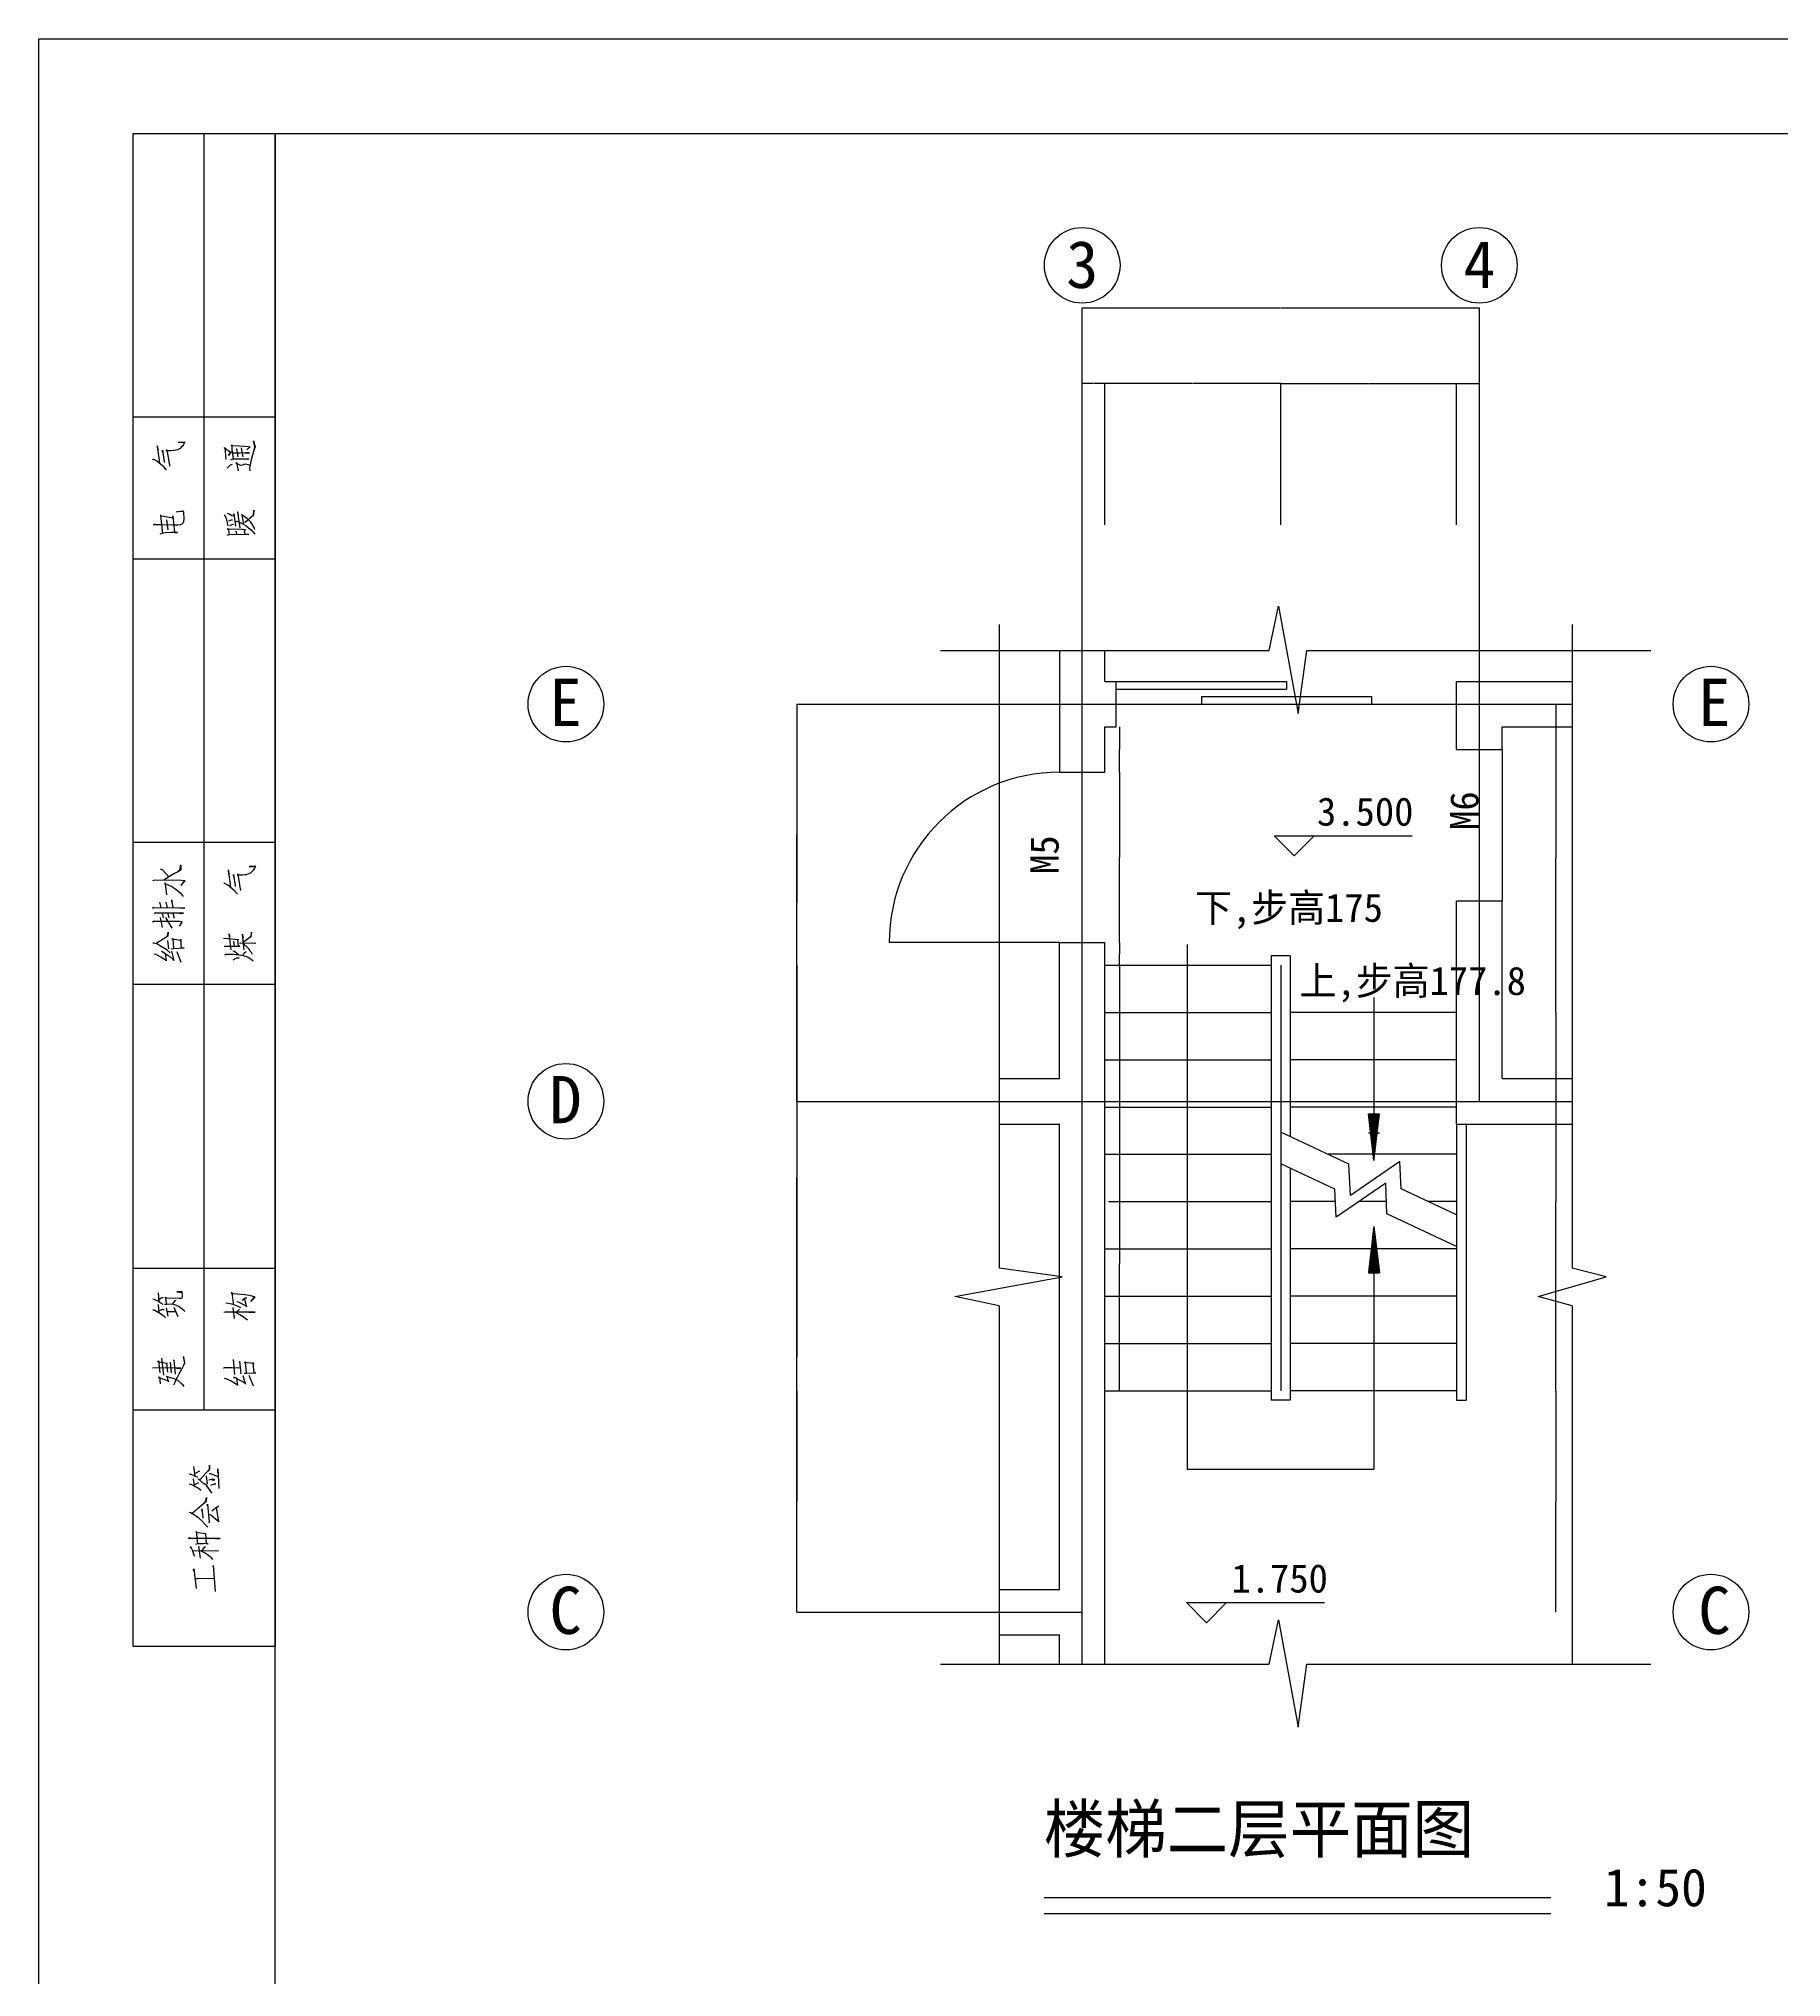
# Model space of a CAD drawing. Header units: metres. Extents: x 286744 to 316444, y -28825 to -7825.
# Drawn here: x 286744 to 295958, y -18073 to -7825 of the extents above; entities that cross this region are included whole.
import ezdxf

# ---------------------------------------------------------------- set-up
doc = ezdxf.new("R2010")
doc.units = ezdxf.units.M
for name, color, linetype in [('AXIS', 1, 'Continuous'), ('F', 4, 'Continuous'), ('HIDE1', 3, 'Continuous'), ('PUB_DIM', 3, 'Continuous'), ('W', 2, 'Continuous')]:
    doc.layers.add(name, color=color, linetype=linetype)
doc.dimstyles.get("Standard").update_dxf_attribs({"dimtxt": 2.5, "dimasz": 2.5, "dimexe": 1.25, "dimexo": 0.625, "dimtad": 1, "dimcen": 2.5, "dimazin": 3, "dimtfac": 1, "dimtmove": 0, "dimatfit": 3})

# ---------------------------------------------------------------- blocks, each defined once
blk = doc.blocks.new('A_SIGN')
for p, q in [((-135, 0), (-135, 15)), ((-120, 15), (-120, 0)), ((-90, 0), (-90, 15)), ((-75, 0), (-75, 15)), ((-45, 15), (-45, 0)), ((-30, 0), (-30, 15)), ((-135, 7.5), (0, 7.5))]:
    blk.add_line(p, q)
blk.add_lwpolyline([(0, 0), (-160, 0), (-160, 15), (0, 15)], close=True)
for points in [[(-132.5, 9.62), (-132.37, 9.73), (-132.17, 9.93), (-131.95, 10.2), (-131.81, 10.42), (-131.68, 10.67), (-131.57, 11.06), (-131.46, 11.5), (-131.4, 11.44), (-132.01, 11.3), (-131.95, 11.25), (-131.65, 12.08), (-131.59, 12.3), (-131.48, 12.24), (-132.23, 12.16)], [(-130.99, 11.36), (-130, 11.47), (-130.08, 11.44), (-129.91, 12.46), (-129.8, 12.35), (-131.07, 12.19)], [(-130.55, 10.42), (-130.6, 10.17), (-130.55, 9.98), (-130.52, 12.76), (-130.55, 12.96)], [(-125.26, 11.58), (-125.15, 11.72), (-124.98, 11.88), (-124.81, 12.13), (-124.43, 12.79), (-124.43, 12.93)], [(-124.7, 12.27), (-123.82, 12.35)], [(-123.85, 11.86), (-123.71, 12.08), (-123.49, 12.41), (-123.3, 12.79), (-123.27, 12.93)], [(-123.55, 12.27), (-122.61, 12.35)], [(-86.71, 11.65), (-87.5, 11.51), (-87.45, 11.54), (-87.12, 12.09), (-86.84, 12.59), (-86.79, 12.78)], [(-86.65, 11.12), (-86.37, 11.43), (-86.18, 11.7), (-85.93, 12.12), (-85.74, 12.45), (-85.63, 12.78), (-85.63, 12.92)], [(-85, 11.54), (-84.86, 11.4), (-84.45, 11.32), (-84.89, 11.35), (-85.69, 12.61)], [(-83.37, 9.88), (-83.84, 10.13), (-83.4, 9.83), (-83.37, 9.88), (-83.34, 10.13), (-83.34, 12.89), (-83.29, 12.81), (-83.4, 12.97)], [(-82.46, 10.16), (-82.49, 9.94), (-82.46, 9.69), (-82.46, 12.72), (-82.43, 12.67), (-82.54, 12.81)], [(-81.88, 10.11), (-81.91, 9.83), (-81.88, 9.55), (-81.91, 12.89), (-81.85, 12.83), (-81.96, 12.97)], [(-79.04, 9.61), (-79.54, 9.97), (-79.04, 9.53), (-79.02, 9.66), (-78.99, 9.91), (-78.96, 12.72), (-79.02, 12.97)], [(-39.98, 9.79), (-40.01, 10.42), (-39.9, 9.76), (-39.96, 9.73), (-40.07, 9.71), (-40.75, 9.65), (-41.06, 9.68), (-41.2, 9.73), (-41.31, 9.87), (-41.39, 10.01), (-41.42, 10.28), (-41.42, 10.81), (-41.39, 12.1), (-41.39, 12.76), (-41.33, 12.74), (-41.44, 12.85)], [(-35.6, 11.5), (-35.27, 11.77), (-35.02, 12.08), (-34.66, 12.52), (-34.47, 12.82), (-34.47, 12.96)], [(-34.86, 12.21), (-33.04, 12.46), (-33.2, 12.49), (-33.48, 12.38)], [(-132.34, 10.7), (-132.06, 10.59), (-131.84, 10.5), (-131.51, 10.34), (-131.18, 10.15), (-130.74, 9.9), (-130.38, 9.73), (-130.33, 9.71), (-130.02, 9.54), (-129.33, 9.68), (-129.36, 9.68), (-130, 9.6), (-130.3, 9.68)], [(-131.32, 11.77), (-129.5, 11.97)], [(-129.83, 10.67), (-129.75, 10.73), (-129.67, 10.7), (-131.21, 10.59)], [(-131.07, 10.95), (-129.94, 11.08)], [(-124.1, 10.7), (-125.12, 10.31)], [(-124.18, 11.52), (-125.06, 11.36)], [(-124.59, 9.57), (-124.51, 9.62), (-124.37, 9.79), (-124.18, 10.01), (-124.04, 10.2), (-123.93, 10.42), (-123.85, 10.75), (-123.8, 11.08), (-123.82, 11.44), (-123.85, 11.69)], [(-124.57, 11.41), (-124.57, 10.5)], [(-124.48, 12.27), (-124.37, 11.99), (-124.35, 11.91), (-124.35, 11.74)], [(-123.8, 11.47), (-123.05, 11.58), (-123.13, 11.63), (-123.13, 11.47), (-123.16, 10.15), (-123.16, 9.95), (-123.11, 9.84), (-123.02, 9.79), (-122.91, 9.79), (-122.56, 9.82), (-122.5, 9.84), (-122.5, 10.39), (-122.56, 9.84)], [(-123.41, 10.5), (-123.46, 10.62), (-123.8, 10.89)], [(-123.27, 12.27), (-123.11, 11.97), (-123.08, 11.83)], [(-86.51, 10.41), (-87.64, 9.97)], [(-86.48, 10.96), (-87.45, 10.71), (-87.37, 10.77), (-87.09, 11.1), (-86.93, 11.35), (-86.54, 11.95), (-86.51, 12.03)], [(-85.33, 11.4), (-86.21, 11.29)], [(-86.21, 10.99), (-86.18, 10.74), (-86.15, 10.19), (-86.13, 9.61), (-86.15, 9.91), (-85.19, 9.97), (-85.33, 9.97), (-85.22, 10.93), (-85.13, 10.82), (-86.18, 10.74)], [(-84.03, 10.88), (-82.93, 11.57)], [(-83.98, 11.92), (-82.9, 12.12)], [(-83.01, 10.63), (-82.49, 10.77)], [(-82.96, 11.81), (-82.46, 11.92)], [(-82.54, 11.35), (-82.96, 11.24)], [(-81.28, 11.57), (-81.88, 11.43)], [(-81.85, 12.06), (-81.3, 12.2)], [(-81.85, 10.77), (-81.06, 10.93), (-81.17, 10.96), (-81.36, 10.88)], [(-80.5, 11.46), (-79.35, 11.59), (-79.26, 11.62), (-79.32, 11.7), (-79.46, 11.32), (-79.65, 10.93), (-79.84, 10.6), (-80.06, 10.33), (-80.31, 10.05), (-80.56, 9.83), (-80.7, 9.72)], [(-77.89, 10.08), (-77.36, 9.99), (-77.89, 9.99), (-78, 10.16), (-78.27, 10.63), (-78.52, 11.07), (-78.74, 11.46), (-78.96, 11.79)], [(-78.63, 11.26), (-77.89, 11.92), (-77.8, 12.12)], [(-77.86, 10.05), (-78.11, 10.33)], [(-42.3, 11.88), (-40.4, 12.08), (-40.42, 12.16), (-40.64, 10.81), (-40.45, 10.81), (-42.22, 10.64), (-42.19, 10.34), (-42.22, 10.95), (-42.22, 11), (-42.24, 11.61), (-42.3, 11.99), (-42.38, 12.19)], [(-41.91, 11.33), (-40.86, 11.44)], [(-32.68, 9.62), (-32.68, 10.26), (-32.62, 9.54), (-32.74, 9.62), (-32.9, 9.68), (-33.07, 9.79), (-33.18, 9.93), (-33.31, 10.06), (-33.4, 10.2), (-33.45, 10.37), (-33.51, 10.53), (-33.53, 10.73), (-33.56, 10.97), (-33.56, 11.39), (-33.56, 11.52), (-33.48, 11.44), (-35.08, 11.17), (-35.16, 11.14), (-35.22, 11.19)], [(-33.73, 11.88), (-33.62, 11.94), (-33.51, 11.91), (-34.72, 11.74), (-34.75, 11.72), (-34.8, 11.74)], [(-152.06, 8.56), (-151.9, 8.62), (-151.79, 8.59), (-153.88, 8.34)], [(-152.83, 8.37), (-152.78, 8.15), (-152.81, 6.41)], [(-149.61, 8.86), (-149.47, 8.97), (-149.42, 8.95), (-149.86, 8.75), (-149.89, 8.75), (-150.19, 8.62), (-150.46, 8.53)], [(-149.86, 8.73), (-149.89, 6), (-149.91, 6.16), (-149.89, 6.33)], [(-149.14, 8.17), (-147.85, 8.31), (-147.9, 8.39), (-148.04, 7.38), (-149.11, 7.29), (-149.14, 7.13), (-149.14, 7.07), (-149.11, 7.35), (-149.14, 7.62), (-149.14, 8.17), (-149.2, 8.42)], [(-148.56, 6.3), (-148.62, 5.94), (-148.56, 5.8), (-148.56, 9.08), (-148.48, 9.03), (-148.62, 9.19)], [(-147.38, 7.13), (-147.05, 7.43), (-146.72, 7.76), (-146.44, 8.06), (-146.11, 8.53), (-145.86, 8.97), (-145.83, 9.11)], [(-144.84, 7.49), (-144.68, 7.35), (-144.24, 7.26), (-144.65, 7.29), (-144.68, 7.29), (-145.94, 8.78)], [(-143.49, 7.87), (-143.27, 8.15), (-143.08, 8.48), (-142.86, 8.89), (-142.83, 9.08)], [(-143.05, 8.53), (-142.25, 8.62)], [(-142.86, 8.5), (-142.67, 8.09)], [(-142.11, 8.17), (-141.78, 8.95), (-141.81, 9.08)], [(-141.98, 8.45), (-140.98, 8.59)], [(-141.67, 8.42), (-141.43, 7.98)], [(-154.18, 6.3), (-151.43, 6.52), (-151.51, 6.58), (-151.76, 6.49)], [(-150.8, 6.58), (-150.63, 6.74), (-150.41, 7.02), (-150.13, 7.4), (-149.86, 7.95)], [(-150.66, 7.9), (-149.39, 8.09)], [(-149.86, 7.73), (-149.5, 7.46), (-149.42, 7.38)], [(-145.17, 7.15), (-145.06, 7.18), (-144.95, 7.15), (-146.85, 6.99), (-146.96, 7.02)], [(-146.05, 6.93), (-146.08, 6.82), (-146.5, 6.3), (-146.74, 6), (-146.83, 5.97), (-145.31, 6.22), (-145.7, 6.69)], [(-145.7, 7.71), (-145.56, 7.76), (-145.45, 7.76), (-146.33, 7.65), (-146.39, 7.65), (-146.41, 7.65)], [(-145.31, 6.22), (-145.2, 6.08), (-145.12, 5.91)], [(-143.8, 6.66), (-143.6, 6.8), (-143.41, 6.93), (-143.02, 7.24), (-142.8, 7.49), (-142.78, 7.54), (-142.33, 8.04), (-142.31, 8.17)], [(-142.94, 6.8), (-142.8, 6.44), (-142.8, 6.27), (-142.83, 6.49)], [(-141.95, 7.29), (-142.83, 7.18)], [(-142.36, 6.69), (-142.36, 6.38), (-142.31, 6.6), (-142.42, 7.02)], [(-142.36, 7.98), (-141.26, 6.93), (-140.82, 6.93), (-141.26, 6.96), (-141.48, 7.15)], [(-142.06, 6.02), (-141.73, 6.8), (-141.73, 6.99)], [(-141.65, 6.05), (-141.34, 6.08), (-141.2, 6.08), (-143.3, 5.94)], [(-131.64, 5.39), (-131.66, 5.2), (-131.91, 4.67), (-132.3, 4.01), (-132.41, 3.96), (-131.64, 4.07), (-131.55, 4.29), (-131.55, 4.42), (-131.58, 4.2), (-132.08, 3.29), (-132.13, 3.18), (-132.27, 3.13), (-131.39, 3.38)], [(-131.25, 4.26), (-131.22, 4.26), (-129.65, 4.42)], [(-130.56, 3.68), (-130.53, 4.53), (-130.53, 5.36), (-130.59, 5.47)], [(-125.49, 2.94), (-125.3, 3.16), (-125.13, 3.4), (-124.94, 3.74), (-124.66, 4.23)], [(-125.32, 4.31), (-124.14, 4.45)], [(-124.64, 2.77), (-124.66, 2.36), (-124.64, 2.11), (-124.66, 5.28), (-124.69, 5.42)], [(-124.19, 3.63), (-124.08, 3.85), (-123.95, 4.15), (-123.84, 4.45), (-123.73, 4.95), (-123.7, 5.2)], [(-123.84, 4.42), (-123.7, 4.4), (-122.57, 4.56), (-122.65, 4.64), (-122.68, 4.45), (-122.68, 4.4), (-122.79, 3.21), (-122.79, 3.16), (-122.84, 2.8), (-122.93, 2.47), (-123.01, 2.25), (-123.07, 2.11), (-123.53, 2.58), (-123.04, 2.16), (-122.98, 2.33)], [(-87.53, 2.33), (-87.37, 2.55), (-87.23, 2.74), (-87.12, 2.94), (-87.04, 3.13), (-86.98, 3.35), (-86.93, 3.57), (-86.9, 3.82), (-86.87, 4.12), (-86.84, 4.45), (-86.84, 5.25), (-86.82, 5.2), (-86.9, 5.36)], [(-87.39, 4.45), (-87.17, 4.07), (-87.17, 3.96), (-87.17, 3.82), (-87.2, 4.09)], [(-86.9, 3.85), (-86.51, 4.29), (-86.46, 4.48)], [(-86.35, 4.67), (-84.64, 4.87), (-84.72, 4.87), (-84.97, 4.81)], [(-85.96, 5.39), (-85.93, 5.25), (-85.93, 4.48), (-85.93, 3.74), (-85.96, 3.87), (-85.19, 3.96), (-85.27, 3.93), (-85.13, 5.31), (-85.16, 5.47)], [(-85.93, 4.29), (-85.41, 4.37)], [(-80.45, 3.98), (-80.12, 4.26), (-79.87, 4.56), (-79.51, 5), (-79.32, 5.31), (-79.32, 5.44)], [(-79.71, 4.7), (-77.89, 4.95), (-78.05, 4.98), (-78.33, 4.87)], [(-78.58, 4.37), (-78.46, 4.42), (-78.35, 4.4), (-79.57, 4.23), (-79.59, 4.2), (-79.65, 4.23)], [(-42.48, 5.09), (-42.42, 4.84), (-42.39, 3.21), (-42.42, 2.8), (-42.42, 3.18), (-42.06, 3.24), (-41.93, 3.13), (-41.9, 3.46), (-41.84, 5.06), (-41.79, 4.98), (-42.42, 4.87)], [(-42.39, 4.07), (-42.06, 4.12)], [(-41.04, 4.18), (-41.02, 4.07), (-41.18, 3.63), (-41.32, 3.35), (-41.48, 3.1), (-41.71, 2.83), (-41.93, 2.55), (-42.15, 2.36), (-42.37, 2.16)], [(-40.47, 4.31), (-40.3, 4.4), (-40.22, 4.37), (-41.54, 4.18)], [(-41.51, 4.98), (-41.18, 5.03), (-40.74, 5.14), (-40.41, 5.31), (-40.33, 5.39)], [(-41.48, 4.78), (-41.35, 4.56), (-41.32, 4.4)], [(-40.91, 4.51), (-40.91, 4.62), (-40.91, 4.7), (-40.99, 4.95)], [(-40.49, 4.51), (-40.22, 4.92), (-40.19, 5.03)], [(-35.12, 2.69), (-35.06, 2.85), (-34.98, 3.13), (-35.01, 3.32), (-35.09, 3.49), (-35.12, 3.63), (-35.09, 3.74), (-34.95, 3.98), (-34.87, 4.15), (-34.79, 4.09), (-35.67, 3.93)], [(-35.01, 4.56), (-35.09, 4.76), (-35.39, 5.09)], [(-34.51, 4.7), (-34.43, 4.4), (-34.43, 3.16), (-34.43, 2.8), (-34.49, 2.99), (-34.43, 3.27)], [(-33.66, 4.59), (-33.71, 4.7), (-34.07, 4.95), (-33.74, 4.73), (-33.24, 5.39), (-33.22, 5.33), (-34.49, 5.2)], [(-34.43, 4.42), (-33.93, 4.48), (-33.44, 4.53), (-32.97, 4.56), (-33.02, 4.67), (-33.05, 3.82), (-33.08, 3.29), (-33.11, 2.85), (-33.13, 2.66), (-33.47, 2.99)], [(-33.77, 3.24), (-33.82, 2.91), (-33.77, 2.72), (-33.77, 3.07), (-33.77, 3.1), (-33.8, 3.76), (-33.8, 4.45)], [(-131.31, 2.8), (-132.44, 2.33)], [(-131.17, 3.6), (-129.84, 3.74)], [(-131.11, 3.27), (-131.08, 3.05), (-131.06, 2.19), (-131.06, 2.03), (-131.11, 2.22), (-129.98, 2.33), (-130.06, 2.3), (-129.98, 3.27), (-130.01, 3.16), (-129.9, 3.18), (-131.06, 3.05)], [(-124.61, 4.04), (-124.31, 3.76)], [(-123.26, 3.24), (-124.08, 3.02), (-124, 3.05), (-123.86, 3.32), (-123.59, 3.87), (-123.56, 4.04)], [(-123.18, 2.99), (-123.18, 3.16), (-123.42, 3.49)], [(-86.93, 3.43), (-86.65, 3.27), (-86.57, 3.16), (-86.51, 3.02)], [(-86.82, 2.41), (-86.62, 2.5), (-86.46, 2.63), (-86.24, 2.77), (-86.04, 2.96), (-85.74, 3.32)], [(-86.35, 3.29), (-84.69, 3.46), (-84.8, 3.46), (-85.05, 3.4)], [(-85.63, 3.74), (-85.6, 3.68), (-85.63, 2.03), (-85.66, 2.22), (-85.63, 2.5)], [(-85.49, 3.35), (-84.89, 2.55), (-84.45, 2.5), (-84.89, 2.58), (-85.02, 2.69)], [(-80.06, 3.68), (-80.01, 3.63), (-79.93, 3.65), (-78.33, 3.93), (-78.41, 4.01), (-78.41, 3.87), (-78.41, 3.46), (-78.38, 3.21), (-78.35, 3.02), (-78.3, 2.85), (-78.24, 2.69), (-78.16, 2.55), (-78.02, 2.41), (-77.91, 2.28), (-77.75, 2.16), (-77.58, 2.11), (-77.47, 2.03), (-77.53, 2.74), (-77.53, 2.11)], [(-41.9, 2.14), (-41.76, 2.19), (-41.57, 2.3), (-41.32, 2.44), (-41.07, 2.61), (-40.85, 2.83), (-40.71, 2.99), (-40.55, 3.21), (-40.33, 3.57), (-40.3, 3.52), (-41.13, 3.38), (-41.24, 3.43)], [(-41.71, 3.71), (-40.02, 3.96), (-40.11, 3.98), (-40.3, 3.93)], [(-41.18, 3.18), (-41.13, 3.18), (-40.33, 2.28), (-39.83, 2.25), (-40.3, 2.3), (-40.47, 2.41)], [(-33.47, 2.22), (-33.16, 2.16), (-32.53, 2.3), (-33.16, 2.11), (-33.52, 2.25), (-33.99, 2.39), (-34.51, 2.55), (-34.87, 2.61), (-35.23, 2.69), (-35.48, 2.72), (-35.7, 2.69)], [(-34.21, 3.93), (-33.33, 4.07)], [(-33.27, 3.6), (-34.21, 3.43)]]:
    blk.add_lwpolyline(points)
blk = doc.blocks.new('*D31')
for p, q in [((290752.18, -11342.79), (290752.18, -12392.79)), ((290751.93, -12392.79), (290751.68, -12392.79)), ((290752.18, -13442.79), (290752.18, -12392.79)), ((290752.18, -12392.79), (290752.18, -12392.79)), ((290752.43, -12392.79), (290752.68, -12392.79))]:
    blk.add_line(p, q)
at = {"layer": 'Defpoints'}
for p in [(290752.18, -11342.79), (290752.18, -12392.79), (290752.18, -13442.79)]:
    blk.add_point(p, dxfattribs=at)
at = {"layer": 'F', "insert": (290752.18, -12391.665), "char_height": 1, "attachment_point": 5}
blk.add_mtext('0', dxfattribs=at)
blk = doc.blocks.new('*D32')
for p, q in [((290752.18, -12722.79), (290752.18, -13847.79)), ((290751.93, -13847.79), (290751.68, -13847.79)), ((290752.18, -14972.79), (290752.18, -13847.79)), ((290752.18, -13847.79), (290752.18, -13847.79)), ((290752.43, -13847.79), (290752.68, -13847.79))]:
    blk.add_line(p, q)
at = {"layer": 'Defpoints'}
for p in [(290752.18, -12722.79), (290752.18, -13847.79), (290752.18, -14972.79)]:
    blk.add_point(p, dxfattribs=at)
at = {"layer": 'F', "insert": (290752.18, -13846.665), "char_height": 1, "attachment_point": 5}
blk.add_mtext('250X9=2250', dxfattribs=at)
blk = doc.blocks.new('*D33')
for p, q in [((292458.08, -12722.79), (292458.08, -14301.16)), ((292457.83, -14301.16), (292457.58, -14301.16)), ((292458.08, -14972.79), (292458.08, -14301.16)), ((292458.08, -14301.16), (292458.08, -14301.16)), ((292458.33, -14301.16), (292458.58, -14301.16))]:
    blk.add_line(p, q)
at = {"layer": 'Defpoints'}
for p in [(292458.08, -12722.79), (292458.08, -14301.16), (292458.08, -14972.79)]:
    blk.add_point(p, dxfattribs=at)
at = {"layer": 'F', "insert": (292458.08, -14300.035), "char_height": 1, "attachment_point": 5}
blk.add_mtext('250X9=2250', dxfattribs=at)
blk = doc.blocks.new('*D34')
for p, q in [((294765.8, -12972.79), (294765.8, -13972.79)), ((294765.55, -13972.79), (294765.3, -13972.79)), ((294765.8, -14972.79), (294765.8, -13972.79)), ((294765.8, -13972.79), (294765.8, -13972.79)), ((294766.05, -13972.79), (294766.3, -13972.79))]:
    blk.add_line(p, q)
at = {"layer": 'Defpoints'}
for p in [(294765.8, -12972.79), (294765.8, -13972.79), (294765.8, -14972.79)]:
    blk.add_point(p, dxfattribs=at)
at = {"layer": 'F', "insert": (294765.8, -13971.665), "char_height": 1, "attachment_point": 5}
blk.add_mtext('250X8=2000', dxfattribs=at)
blk = doc.blocks.new('*D35')
for p, q in [((290752.18, -14972.79), (290752.18, -15557.79)), ((290751.93, -15557.79), (290751.68, -15557.79)), ((290752.18, -16142.79), (290752.18, -15557.79)), ((290752.18, -15557.79), (290752.18, -15557.79)), ((290752.43, -15557.79), (290752.68, -15557.79))]:
    blk.add_line(p, q)
at = {"layer": 'Defpoints'}
for p in [(290752.18, -14972.79), (290752.18, -15557.79), (290752.18, -16142.79)]:
    blk.add_point(p, dxfattribs=at)
at = {"layer": 'F', "insert": (290752.18, -15556.665), "char_height": 1, "attachment_point": 5}
blk.add_mtext('0', dxfattribs=at)
blk = doc.blocks.new('*D36')
for p, q in [((290752.18, -13442.79), (290752.18, -14792.79)), ((290751.93, -14792.79), (290751.68, -14792.79)), ((290752.18, -16142.79), (290752.18, -14792.79)), ((290752.18, -14792.79), (290752.18, -14792.79)), ((290752.43, -14792.79), (290752.68, -14792.79))]:
    blk.add_line(p, q)
at = {"layer": 'Defpoints'}
for p in [(290752.18, -13442.79), (290752.18, -14792.79), (290752.18, -16142.79)]:
    blk.add_point(p, dxfattribs=at)
at = {"layer": 'F', "insert": (290752.18, -14791.665), "char_height": 1, "attachment_point": 5}
blk.add_mtext('0', dxfattribs=at)
blk = doc.blocks.new('*D38')
for p, q in [((294765.8, -14972.79), (294765.8, -15557.79)), ((294765.55, -15557.79), (294765.3, -15557.79)), ((294765.8, -16142.79), (294765.8, -15557.79)), ((294765.8, -15557.79), (294765.8, -15557.79)), ((294766.05, -15557.79), (294766.3, -15557.79))]:
    blk.add_line(p, q)
at = {"layer": 'Defpoints'}
for p in [(294765.8, -14972.79), (294765.8, -15557.79), (294765.8, -16142.79)]:
    blk.add_point(p, dxfattribs=at)
at = {"layer": 'F', "insert": (294765.8, -15556.665), "char_height": 1, "attachment_point": 5}
blk.add_mtext('0', dxfattribs=at)
blk = doc.blocks.new('*D41')
for p, q in [((294241.45, -10394.86), (294241.45, -9647.7)), ((294241.7, -9647.7), (294299.95, -9647.7)), ((294302.95, -9647.7), (294361.2, -9647.7)), ((294361.45, -10394.86), (294361.45, -9647.7))]:
    blk.add_line(p, q)
at = {"layer": 'Defpoints'}
for p in [(294241.45, -9647.7), (294241.45, -10394.86), (294361.45, -10394.86)]:
    blk.add_point(p, dxfattribs=at)
at = {"layer": 'F', "insert": (294301.45, -9647.7), "char_height": 1, "attachment_point": 5}
blk.add_mtext('120', dxfattribs=at)
blk = doc.blocks.new('*D42')
for p, q in [((292261.45, -10394.86), (292261.45, -9247.7)), ((292261.7, -9247.7), (293309.45, -9247.7)), ((293313.45, -9247.7), (294361.2, -9247.7)), ((294361.45, -10394.86), (294361.45, -9247.7))]:
    blk.add_line(p, q)
at = {"layer": 'Defpoints'}
for p in [(292261.45, -9247.7), (292261.45, -10394.86), (294361.45, -10394.86)]:
    blk.add_point(p, dxfattribs=at)
at = {"layer": 'F', "insert": (293311.45, -9247.7), "char_height": 1, "attachment_point": 5}
blk.add_mtext('2100', dxfattribs=at)
blk = doc.blocks.new('*D43')
for p, q in [((293311.45, -10394.86), (293311.45, -9647.7)), ((293311.7, -9647.7), (293774.95, -9647.7)), ((293777.95, -9647.7), (294241.2, -9647.7)), ((294241.45, -10394.86), (294241.45, -9647.7))]:
    blk.add_line(p, q)
at = {"layer": 'Defpoints'}
for p in [(293311.45, -9647.7), (293311.45, -10394.86), (294241.45, -10394.86)]:
    blk.add_point(p, dxfattribs=at)
at = {"layer": 'F', "insert": (293776.45, -9647.7), "char_height": 1, "attachment_point": 5}
blk.add_mtext('930', dxfattribs=at)
blk = doc.blocks.new('*D44')
for p, q in [((292458.08, -11702.79), (292458.08, -12152.79)), ((292457.83, -12152.79), (292457.58, -12152.79)), ((292458.08, -12602.79), (292458.08, -12152.79)), ((292458.08, -12152.79), (292458.08, -12152.79)), ((292458.33, -12152.79), (292458.58, -12152.79))]:
    blk.add_line(p, q)
at = {"layer": 'Defpoints'}
for p in [(292458.08, -11702.79), (292458.08, -12152.79), (292458.08, -12602.79)]:
    blk.add_point(p, dxfattribs=at)
at = {"layer": 'F', "insert": (292458.08, -12151.665), "char_height": 1, "attachment_point": 5}
blk.add_mtext('0', dxfattribs=at)
blk = doc.blocks.new('*D45')
for p, q in [((290752.18, -11342.79), (290752.18, -12032.79)), ((290751.93, -12032.79), (290751.68, -12032.79)), ((290752.18, -12722.79), (290752.18, -12032.79)), ((290752.18, -12032.79), (290752.18, -12032.79)), ((290752.43, -12032.79), (290752.68, -12032.79))]:
    blk.add_line(p, q)
at = {"layer": 'Defpoints'}
for p in [(290752.18, -11342.79), (290752.18, -12032.79), (290752.18, -12722.79)]:
    blk.add_point(p, dxfattribs=at)
at = {"layer": 'F', "insert": (290752.18, -12031.665), "char_height": 1, "attachment_point": 5}
blk.add_mtext('0', dxfattribs=at)
blk = doc.blocks.new('*D46')
for p, q in [((292458.08, -12602.79), (292458.08, -12662.79)), ((292457.83, -12662.79), (292457.58, -12662.79)), ((292458.08, -12722.79), (292458.08, -12662.79)), ((292458.08, -12662.79), (292458.08, -12662.79)), ((292458.33, -12662.79), (292458.58, -12662.79))]:
    blk.add_line(p, q)
at = {"layer": 'Defpoints'}
for p in [(292458.08, -12602.79), (292458.08, -12662.79), (292458.08, -12722.79)]:
    blk.add_point(p, dxfattribs=at)
at = {"layer": 'F', "insert": (292458.08, -12661.665), "char_height": 1, "attachment_point": 5}
blk.add_mtext('0', dxfattribs=at)
blk = doc.blocks.new('*D47')
for p, q in [((292458.08, -11462.79), (292458.08, -11582.79)), ((292457.83, -11582.79), (292457.58, -11582.79)), ((292458.08, -11702.79), (292458.08, -11582.79)), ((292458.08, -11582.79), (292458.08, -11582.79)), ((292458.33, -11582.79), (292458.58, -11582.79))]:
    blk.add_line(p, q)
at = {"layer": 'Defpoints'}
for p in [(292458.08, -11462.79), (292458.08, -11582.79), (292458.08, -11702.79)]:
    blk.add_point(p, dxfattribs=at)
at = {"layer": 'F', "insert": (292458.08, -11581.665), "char_height": 1, "attachment_point": 5}
blk.add_mtext('0', dxfattribs=at)
blk = doc.blocks.new('*D48')
for p, q in [((292844.95, -9647.7), (292381.2, -9647.7)), ((292381.45, -10394.86), (292381.45, -9647.7)), ((293311.7, -9647.7), (292847.95, -9647.7)), ((293311.45, -10394.86), (293311.45, -9647.7))]:
    blk.add_line(p, q)
at = {"layer": 'Defpoints'}
for p in [(293311.45, -9647.7), (292381.45, -10394.86), (293311.45, -10394.86)]:
    blk.add_point(p, dxfattribs=at)
at = {"layer": 'F', "insert": (292846.45, -9647.7), "char_height": 1, "attachment_point": 5}
blk.add_mtext('930', dxfattribs=at)
blk = doc.blocks.new('*D49')
for p, q in [((292319.95, -9647.7), (292261.2, -9647.7)), ((292261.45, -10394.86), (292261.45, -9647.7)), ((292381.7, -9647.7), (292322.95, -9647.7)), ((292381.45, -10394.86), (292381.45, -9647.7))]:
    blk.add_line(p, q)
at = {"layer": 'Defpoints'}
for p in [(292381.45, -9647.7), (292261.45, -10394.86), (292381.45, -10394.86)]:
    blk.add_point(p, dxfattribs=at)
at = {"layer": 'F', "insert": (292321.45, -9647.7), "char_height": 1, "attachment_point": 5}
blk.add_mtext('120', dxfattribs=at)
blk = doc.blocks.new('*D53')
for p, q in [((294765.8, -11342.79), (294765.8, -12157.79)), ((294765.55, -12157.79), (294765.3, -12157.79)), ((294765.8, -12972.79), (294765.8, -12157.79)), ((294765.8, -12157.79), (294765.8, -12157.79)), ((294766.05, -12157.79), (294766.3, -12157.79))]:
    blk.add_line(p, q)
at = {"layer": 'Defpoints'}
for p in [(294765.8, -11342.79), (294765.8, -12157.79), (294765.8, -12972.79)]:
    blk.add_point(p, dxfattribs=at)
at = {"layer": 'F', "insert": (294765.8, -12156.665), "char_height": 1, "attachment_point": 5}
blk.add_mtext('0', dxfattribs=at)

msp = doc.modelspace()

# ---------------------------------------------------------------- hatches: boundary and pattern name
at = {"layer": 'F'}
h = msp.add_hatch(dxfattribs=at)
h.set_pattern_fill('SOLID')
h.paths.add_polyline_path([(293774.96, -13508.58), (293803.94, -13754.82), (293832.92, -13508.58)])
h = msp.add_hatch(dxfattribs=at)
h.set_pattern_fill('SOLID')
h.paths.add_polyline_path([(293832.92, -14350.11), (293803.94, -14103.86), (293774.96, -14350.11)])

# ---------------------------------------------------------------- linework, layer by layer
for points in [[(286744.3, -28825.05), (286744.3, -7825.05), (316444.3, -7825.05), (316444.3, -28825.05)], [(315944.3, -28325.05), (287994.3, -28325.05), (287994.3, -8325.05), (315944.3, -8325.05)]]:
    msp.add_lwpolyline(points, close=True)
at = {"layer": 'AXIS'}
for p, q in [((292261.45, -16418.54), (292261.45, -10394.86)), ((294361.45, -13442.79), (294361.45, -10394.86)), ((290752.18, -11342.79), (294852.4, -11342.79)), ((290752.18, -13442.79), (294852.4, -13442.79)), ((290752.18, -16142.79), (292261.45, -16142.79))]:
    msp.add_line(p, q, dxfattribs=at)
at = {"layer": 'F'}
for p, q in [((293250.47, -11059.17), (293299.1, -10825.12)), ((293299.1, -10825.12), (293402.99, -11392.38)), ((291822.42, -10921.02), (291822.42, -14324.37)), ((294852.4, -10921.02), (294852.4, -14324.37)), ((291512.34, -11059.17), (293250.47, -11059.17)), ((293402.99, -11392.38), (293449.9, -11059.17)), ((293449.9, -11059.17), (295267.49, -11059.17)), ((292441.45, -11222.79), (293341.45, -11222.79)), ((292441.45, -11262.79), (293341.45, -11262.79)), ((293341.45, -11222.79), (293341.45, -11262.79)), ((292891.45, -11302.79), (292891.45, -11342.79)), ((292891.45, -11302.79), (293791.45, -11302.79)), ((292891.45, -11342.79), (293791.45, -11342.79)), ((293791.45, -11302.79), (293791.45, -11342.79)), ((294481.45, -11582.79), (294481.45, -12382.79)), ((292141.45, -12602.79), (291241.45, -12602.79)), ((292816.87, -12614.35), (292816.87, -15387.45)), ((293261.45, -12672.79), (293261.45, -15022.79)), ((293361.45, -12672.79), (293261.45, -12672.79)), ((293361.45, -12672.79), (293361.45, -13628.44)), ((292381.45, -12722.79), (293261.45, -12722.79)), ((293311.45, -12722.79), (293311.45, -14972.79)), ((293803.94, -12893.74), (293803.94, -13754.82)), ((292381.45, -12972.79), (293261.45, -12972.79)), ((294241.45, -12972.79), (293361.45, -12972.79)), ((292381.45, -13222.79), (293261.45, -13222.79)), ((294241.45, -13222.79), (293361.45, -13222.79)), ((292381.45, -13472.79), (293261.45, -13472.79)), ((294241.45, -13472.79), (293361.45, -13472.79)), ((293803.94, -13754.82), (293774.96, -13508.58)), ((293803.94, -13754.82), (293832.92, -13508.58)), ((293671.31, -13774.43), (293311.45, -13604.88)), ((293774.96, -13608.58), (293832.92, -13608.58)), ((294241.45, -13562.79), (294241.45, -15022.79)), ((294291.45, -13562.79), (294291.45, -15022.79)), ((292381.45, -13722.79), (293261.45, -13722.79)), ((294241.45, -13722.79), (293561.7, -13722.79)), ((293597.1, -13907.15), (293311.45, -13772.56)), ((293361.45, -13796.12), (293361.45, -15022.79)), ((293679.53, -13940.82), (293671.31, -13774.43)), ((293941.35, -13760.71), (293679.53, -13940.82)), ((293947.18, -13904.41), (293941.35, -13760.71)), ((293604.42, -14055.25), (293597.1, -13907.15)), ((293866.24, -13875.14), (293604.42, -14055.25)), ((293872.81, -14037.05), (293866.24, -13875.14)), ((294241.45, -14043.06), (293947.18, -13904.41)), ((292399.71, -13972.79), (293261.45, -13972.79)), ((293600.35, -13972.79), (293361.45, -13972.79)), ((293870.21, -13972.79), (293724.29, -13972.79)), ((294241.45, -14210.74), (293872.81, -14037.05)), ((294241.45, -13972.79), (294092.31, -13972.79)), ((293803.94, -14103.86), (293774.96, -14350.11)), ((293803.94, -14103.86), (293803.94, -15387.45)), ((293803.94, -14103.86), (293832.92, -14350.11)), ((292381.45, -14222.79), (293261.45, -14222.79)), ((294241.45, -14222.79), (293361.45, -14222.79)), ((294241.45, -14222.79), (294092.31, -14222.79)), ((292155.62, -14371.28), (291822.42, -14324.37)), ((295032.29, -14371.28), (294852.4, -14324.37)), ((291588.36, -14475.16), (292155.62, -14371.28)), ((293774.96, -14350.11), (293832.92, -14350.11)), ((294671.6, -14475.16), (295032.29, -14371.28)), ((291822.42, -14523.79), (291588.36, -14475.16)), ((291822.42, -14523.79), (291822.42, -16418.54)), ((292381.45, -14472.79), (293261.45, -14472.79)), ((294241.45, -14472.79), (293361.45, -14472.79)), ((294852.4, -14523.79), (294671.6, -14475.16)), ((294852.4, -14523.79), (294852.4, -16418.54)), ((292381.45, -14722.79), (293261.45, -14722.79)), ((294241.45, -14722.79), (293361.45, -14722.79)), ((292381.45, -14972.79), (293261.45, -14972.79)), ((293361.45, -15022.79), (293261.45, -15022.79)), ((294241.45, -14972.79), (293361.45, -14972.79)), ((294241.45, -15022.79), (294291.45, -15022.79)), ((292816.87, -15387.45), (293803.94, -15387.45)), ((293250.47, -16418.54), (293299.1, -16184.49)), ((293299.1, -16184.49), (293402.99, -16751.75)), ((291512.34, -16418.54), (293250.47, -16418.54)), ((293402.99, -16751.75), (293449.9, -16418.54)), ((293449.9, -16418.54), (295267.49, -16418.54)), ((292060.28, -17735.76), (294740.14, -17735.76))]:
    msp.add_line(p, q, dxfattribs=at)
msp.add_lwpolyline([(292059.76, -17651.35), (294740.14, -17651.35)], dxfattribs=at)
msp.add_arc((292141.45, -12602.79), 900, 90, 180, dxfattribs=at)
at = {"layer": 'HIDE1'}
for centre in [(292261.45, -9022.7), (294361.45, -9022.7), (289531.58, -11342.79), (295586.4, -11342.79), (289531.58, -13442.79), (289531.58, -16142.79), (295586.4, -16142.79)]:
    msp.add_circle(centre, 200, dxfattribs=at)
at = {"layer": 'PUB_DIM'}
for p, q in [((293381.83, -12144.95), (293275.86, -12038.97)), ((293275.86, -12038.97), (293575.86, -12038.97)), ((293487.8, -12038.97), (293381.83, -12144.95)), ((293425.86, -12038.97), (294005.86, -12038.97)), ((292918.23, -16198.98), (292812.25, -16093.01)), ((292812.25, -16093.01), (293542.26, -16093.01)), ((293024.2, -16093.01), (292918.23, -16198.98))]:
    msp.add_line(p, q, dxfattribs=at)
at = {"layer": 'W'}
for p, q in [((292141.45, -11059.17), (292141.45, -11702.79)), ((292381.45, -11222.79), (292381.45, -11059.17)), ((292381.45, -11222.79), (292441.45, -11222.79)), ((292441.45, -11462.79), (292441.45, -11222.79)), ((294241.45, -11582.79), (294241.45, -11222.79)), ((294241.45, -11222.79), (294852.4, -11222.79)), ((292381.45, -11702.79), (292381.45, -11462.79)), ((292381.45, -11462.79), (292441.45, -11462.79)), ((294481.45, -11582.79), (294481.45, -11462.79)), ((294481.45, -11462.79), (294852.4, -11462.79)), ((292381.45, -11581.57), (292381.45, -11581.57)), ((294241.45, -11582.79), (294481.45, -11582.79)), ((292141.45, -11702.79), (292381.45, -11702.79)), ((292381.45, -11702.79), (292381.45, -11702.79)), ((294241.45, -13562.79), (294241.45, -12382.79)), ((294241.45, -12382.79), (294481.45, -12382.79)), ((294481.45, -13322.79), (294481.45, -12382.79)), ((292141.45, -13322.79), (292141.45, -12602.79)), ((292141.45, -12602.79), (292381.45, -12602.79)), ((292381.45, -16418.54), (292381.45, -12602.79)), ((291822.42, -13322.79), (292141.45, -13322.79)), ((294481.45, -13322.79), (294852.4, -13322.79)), ((291822.42, -13562.79), (292141.45, -13562.79)), ((292141.45, -16022.79), (292141.45, -13562.79)), ((294241.45, -13562.79), (294852.4, -13562.79)), ((291822.42, -16022.79), (292141.45, -16022.79)), ((291822.42, -16262.79), (292141.45, -16262.79)), ((292141.45, -16418.54), (292141.45, -16262.79))]:
    msp.add_line(p, q, dxfattribs=at)

# ---------------------------------------------------------------- block references
at = {"xscale": 50, "yscale": 50, "zscale": 50, "rotation": 90}
msp.add_blockref('A_SIGN', (287994.3, -8325.05), dxfattribs=at)

# ---------------------------------------------------------------- texts
at = {"layer": 'AXIS'}
for s, height, p in [('楼梯二层平面图', 250, (292058.32, -17413.84)), ('1:50', 200, (295019.86, -17698.29))]:
    msp.add_text(s, height=height, dxfattribs=at).set_placement(p)
at = {"layer": 'F'}
for s, p in [('M6', (294357.08, -12007.82)), ('M5', (292136.95, -12240.61))]:
    msp.add_text(s, height=150, rotation=90, dxfattribs=at).set_placement(p)
for s, p in [('下,步高175', (292858.38, -12493.74)), ('上,步高177.8', (293410.91, -12880.77))]:
    msp.add_text(s, height=150, dxfattribs=at).set_placement(p)
at = {"layer": 'HIDE1'}
for s, p in [('3', (292176.79, -9142.8)), ('4', (294276.79, -9142.8)), ('E', (289444.75, -11458.49)), ('E', (295519.06, -11458.49)), ('D', (289444.75, -13558.49)), ('C', (289444.75, -16258.49)), ('C', (295519.06, -16258.49))]:
    msp.add_text(s, height=250, dxfattribs=at).set_placement(p)
at = {"layer": 'PUB_DIM'}
for s, p in [('3.500', (293502.71, -11985.56)), ('1.750', (293050.53, -16039.59))]:
    msp.add_text(s, height=150, dxfattribs=at).set_placement(p)

# ---------------------------------------------------------------- dimensions: what is measured, and where the dimension line sits
at = {"layer": 'F'}
for base, p1, p2, picture, middle in [((292261.45, -9247.7), (292261.45, -10394.86), (294361.45, -10394.86), '*D42', (293311.45, -9247.7)), ((292381.45, -9647.7), (292381.45, -10394.86), (292261.45, -10394.86), '*D49', (292321.45, -9647.7)), ((293311.45, -9647.7), (293311.45, -10394.86), (292381.45, -10394.86), '*D48', (292846.45, -9647.7)), ((293311.45, -9647.7), (293311.45, -10394.86), (294241.45, -10394.86), '*D43', (293776.45, -9647.7)), ((294241.45, -9647.7), (294241.45, -10394.86), (294361.45, -10394.86), '*D41', (294301.45, -9647.7)), ((290752.18, -12392.79), (290752.18, -13442.79), (290752.18, -11342.79), '*D31', (290752.18, -12391.665)), ((290752.18, -12032.79), (290752.18, -12722.79), (290752.18, -11342.79), '*D45', (290752.18, -12031.665)), ((294765.8, -12157.79), (294765.8, -12972.79), (294765.8, -11342.79), '*D53', (294765.8, -12156.665)), ((292458.08, -11582.79), (292458.08, -11462.79), (292458.08, -11702.79), '*D47', (292458.08, -11581.665)), ((292458.08, -12152.79), (292458.08, -11702.79), (292458.08, -12602.79), '*D44', (292458.08, -12151.665)), ((292458.08, -12662.79), (292458.08, -12602.79), (292458.08, -12722.79), '*D46', (292458.08, -12661.665)), ((290752.18, -14792.79), (290752.18, -16142.79), (290752.18, -13442.79), '*D36', (290752.18, -14791.665)), ((290752.18, -15557.79), (290752.18, -16142.79), (290752.18, -14972.79), '*D35', (290752.18, -15556.665)), ((294765.8, -15557.79), (294765.8, -16142.79), (294765.8, -14972.79), '*D38', (294765.8, -15556.665))]:
    dim = msp.add_linear_dim(base=base, p1=p1, p2=p2, dimstyle='Standard', dxfattribs=at)
    dim.commit()
    dim.dimension.update_dxf_attribs({"geometry": picture, "text_midpoint": middle})
for base, p1, p2, text, picture, middle in [((290752.18, -13847.79), (290752.18, -14972.79), (290752.18, -12722.79), '250X9=2250', '*D32', (290752.18, -13846.665)), ((292458.08, -14301.16), (292458.08, -12722.79), (292458.08, -14972.79), '250X9=2250', '*D33', (292458.08, -14300.035)), ((294765.8, -13972.79), (294765.8, -14972.79), (294765.8, -12972.79), '250X8=2000', '*D34', (294765.8, -13971.665))]:
    dim = msp.add_linear_dim(base=base, p1=p1, p2=p2, text=text, dimstyle='Standard', dxfattribs=at)
    dim.commit()
    dim.dimension.update_dxf_attribs({"geometry": picture, "text_midpoint": middle})

doc.saveas('drawing.dxf')
